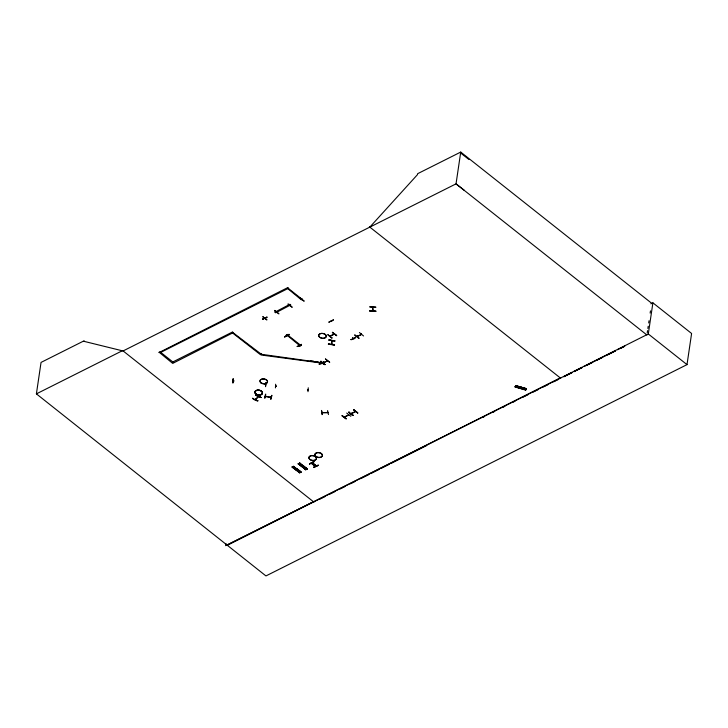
<?xml version="1.0" encoding="UTF-8"?>
<svg xmlns="http://www.w3.org/2000/svg" width="728" height="728" viewBox="0 0 728 728"><rect width="100%" height="100%" fill="white"/><g stroke="black" fill="none" stroke-linecap="round" stroke-linejoin="round"><path stroke-width="1.09" d="M375.93 311.466L369.851 311.038M369.851 311.056L369.879 310.61M233.033 382.646L232.996 378.951M265.083 384.584L265.647 384.821L265.047 384.266M266.157 382.81L265.511 386.677L265.866 382.537M276.285 385.913L275.557 386.149M307.453 389.526L307.953 389.871M307.999 391.7L308.262 387.796M290.381 305.269L290.099 305.469M313.44 464.546L313.904 464.346M314.214 464.655L313.868 464.846M255.228 399.581L258.486 396.569M255.51 399.672L255.819 399.017M328.474 343.762L328.41 344.235L334.48 345.017M328.91 340.158L334.971 340.995L328.947 339.894M331.832 340.668L331.604 344.444L332.068 340.604M334.471 345.072L334.534 344.599M321.276 363.017L261.27 355.027L261.416 353.89M321.221 363.409L321.376 362.271M328.428 344.044L334.498 344.817L328.437 344.026M650.896 303.84L652.898 302.839L691.6 333.488L687.005 364.628L265.947 575.93L36.4 393.866L41.05 362.408L84.148 340.777L84.057 341.359L123.05 350.969L456.037 183.856L460.733 152.07L651.606 303.221M233.451 332.55L172.691 363.399L159.077 352.188M159.942 351.751L173.619 362.58M160.742 352.379L288.634 288.197M172.827 361.943L232.651 331.923M321.312 362.653L261.361 354.281L260.506 354.727L232.596 333.005M233.815 381.117L233.879 380.653M225.935 543.452L225.607 545.654L313.477 501.765M262.517 319.374L267.03 317.144L262.553 319.119M252.743 398.171C251.979 398.935 257.976 401.71 258.003 400.6M265.001 317.827L264.692 318.336L265.356 318.263M267.03 317.144L262.499 319.292M255.765 395.313L261.188 397.561L255.819 395.049M266.812 319.956L262.717 316.644L266.848 319.701M274.765 310.619L278.951 313.868L274.774 310.41M290.736 304.905L275.712 312.803L274.975 311.775M265.465 394.321L264.856 397.934M265.766 394.157L264.819 398.198M266.029 396.041L265.311 396.232M265.292 396.387L271.216 397.488L270.698 396.915M271.808 395.286L270.861 399.071M287.76 288.634L301.374 299.854L302.311 299.026M159.013 352.579L287.833 287.569M275.439 387.906L275.657 384.229M284.521 336.509L284.712 336.946L289.225 334.716M274.92 312.166L289.935 304.268M286.259 335.007L286.495 335.299M301.128 345.218L300.2 346.046L286.577 334.825M286.523 335.217L287.451 334.389M292.055 307.289L287.96 303.976L292.092 307.034M289.034 334.279L284.521 336.755M300.009 297.952L304.195 301.201L300.018 297.743M297.17 346.546L301.447 344.399M297.197 346.546L301.474 344.38M296.132 469.888L297.634 469.141M296.887 470.488L298.38 469.733M297.552 471.016L299.053 470.261M298.307 471.608L299.8 470.861M298.789 472.117L300.309 471.253M299.563 472.599L292.001 467.021L293.42 466.33M301.055 471.853L300.619 472.29L293.211 466.43L300.946 472.135M302.302 466.794L303.804 466.047M303.057 467.394L304.55 466.639M303.722 467.922L305.223 467.167M323.678 361.707C324.752 362.853 318.909 364.81 319.164 363.945M304.477 468.514L305.969 467.758M304.977 468.914L306.479 468.159M320.939 361.143C320.047 361.725 324.806 365.529 325.007 364.4M321.075 362.235L320.839 362.799L321.057 362.362M321.203 362.271L321.458 363.045M305.578 469.797L307.225 468.759M328.947 322.04L333.46 319.81M323.414 362.398L323.55 362.517M327.873 334.734L331.768 338.129L332.05 337.746M313.823 461.643L309.546 463.809M325.452 358.904L329.739 362.307L325.48 359.104M330.03 336.436L330.439 335.745M312.057 462.571L316.116 465.838M332.396 332.505L336.746 335.626L332.432 332.241M309.509 464.064L314.068 461.579M321.567 410.419L322.067 414.632L322.44 414.369M331.613 344.38L331.668 343.698M313.604 467.076C317.126 466.684 322.422 462.899 313.795 467.485M334.525 334.207L333.879 334.325L334.016 333.806M322.395 414.387L321.485 410.637M322.531 412.758L322.668 412.257M334.161 334.416L334.307 333.633M334.443 333.615L329.893 336.318M334.471 334.261L334.543 333.752M327.345 412.23L327.418 412.512M327.6 410.574L328.483 414.55M355.428 337.201C356.493 338.347 350.659 340.304 350.914 339.439M353.053 338.62L352.643 337.929M352.807 337.856L353.144 338.465M354.909 334.798L358.749 338.411L359.041 338.029M344.717 416.562L344.863 416.671M356.884 336.554L357.302 335.917M357.321 336.345L357.393 335.926M357.584 336.008L357.448 336.527M350.823 416.307L346.719 413.058M346.328 418.555C342.233 417.007 338.911 412.685 346.273 418.764M363.527 335.954L359.423 332.523M349.085 411.866C348.193 412.448 352.989 416.243 353.189 415.115M351.569 413.122L351.624 413.595M353.571 409.618L357.885 412.994L353.781 409.746M375.766 307.271L369.678 306.852L375.784 307.098M372.772 311.074L372.8 310.31M373.009 310.328L373.036 311.056M373.1 310.283L372.982 311.047L372.854 307.171M375.957 311.038L369.842 310.874M520.848 388.333L521.485 387.15M521.912 388.652L522.54 387.46M522.85 388.925L523.487 387.742M523.914 389.243L524.542 388.051M524.624 389.453L525.252 388.27M526.308 388.579L526.116 389.134L515.67 386.04L515.861 385.585L526.335 388.716L515.843 385.658L515.233 386.777M647.238 332.823L647.565 330.63M647.884 328.437L648.211 326.244M648.694 322.95L649.021 320.766M650.15 313.086L650.477 310.892M227.245 545.281L648.302 333.979L652.898 302.839M286.814 335.562L286.268 335.408M299.335 345.727L299.945 345.964L299.326 345.764M352.634 338.311L353.171 338.493M265.401 396.414L271.253 397.361M270.825 399.326L271.835 395.513M515.151 386.987L515.342 386.541L525.816 389.671L525.607 390.09L515.151 386.987L515.342 386.541M525.598 390.09L525.789 389.644L515.333 386.614M526.107 389.143L526.298 388.697L525.698 389.908M252.698 398.389L257.803 401.001M255.846 394.057L255.892 394.003A3.822 2.43 8.4 0 1 257.885 390.117A3.822 2.43 8.4 0 1 262.326 393.63A3.822 2.43 8.4 0 1 255.901 393.985M260.942 382.892A3.822 2.43 8.4 0 1 262.926 379.015A3.822 2.43 8.4 0 1 267.367 382.537A3.822 2.43 8.4 0 1 260.942 382.892L260.952 382.782M319.619 337.373L319.665 337.319A3.822 2.43 8.4 0 1 321.667 333.433A3.795 2.412 8.4 0 1 326.089 336.864A3.795 2.412 8.4 0 1 319.71 337.219A3.795 2.412 8.4 0 1 321.676 333.379A3.822 2.43 8.4 0 1 326.099 336.955A3.822 2.43 8.4 0 1 319.674 337.301M331.977 337.983L327.891 334.707M354.645 335.153L358.968 338.265M348.803 412.239L353.153 415.379M346.046 418.928L342.187 415.57M352.898 415.488L348.821 412.212M324.97 364.664L320.875 361.352L324.952 364.61M311.484 463.054L315.579 466.348M516.288 387.087L516.916 385.904M258.449 396.642L255.519 399.636M321.949 412.585L327.837 412.503M328 412.685L322.113 412.758M355.091 411.629L351.387 413.459M355.664 411.575L351.205 413.813M322.859 362.972L327.518 360.851M328.874 322.231L333.388 320.001M309.473 463.991L313.977 461.761M292.501 466.785L299.936 472.627L299.408 472.891M293.502 466.284L301.137 472.035L299.645 472.772L292.019 467.03M298.307 463.745L305.805 469.687L298.307 463.745L299.909 463.063M298.207 463.918L298.698 463.663L298.189 463.927M299.399 463.336L299.809 462.999L307.307 468.941L306.806 469.196L299.381 463.327L307.116 469.041M305.869 469.651L298.462 463.781L306.097 469.542M306.788 469.196L299.517 463.144M369.833 227.118L417.499 174.611L417.626 173.701L460.733 152.07M261.179 397.543L255.792 395.222M233.151 380.899L233.279 380.89M307.98 390.062L307.453 389.99M292.401 466.766L299.927 472.636M293.229 466.43L300.846 472.181M329.939 336.3L334.471 334.225M327.445 360.915L323.077 363.072M233.734 381.117L233.224 381.053M276.139 386.377L275.548 386.286M232.541 333.388L233.397 332.942L261.361 354.281M36.4 393.866L122.659 350.577L313.932 502.12M334.534 333.806L334.097 334.416M344.535 416.898L348.612 414.905M344.362 417.226L348.803 414.996M292.893 467.44L294.385 466.694M299.062 464.346L300.555 463.599M227.282 545.026L560.269 377.914M320.02 499.062L325.098 496.514M330.175 493.966L335.253 491.418M340.331 488.87L345.409 486.322M350.486 483.774L355.564 481.226M360.642 478.678L368.768 474.601M370.798 473.573L378.924 469.496M380.953 468.477L389.08 464.4M391.109 463.381L426.663 445.545M482.518 417.517L484.548 416.498M492.674 412.421L494.703 411.402M502.83 407.325L504.859 406.306M512.985 402.22L515.015 401.201M523.141 397.124L528.219 394.576M533.296 392.028L538.374 389.48M543.452 386.932L548.53 384.384M553.608 381.836L558.685 379.288M571.871 372.672L563.763 376.74L571.89 372.691M582.009 367.585L573.901 371.653L582.054 367.613M584.038 366.566L615.479 350.787M617.508 349.768L624.606 346.209M587.132 365.074L592.21 362.535M597.288 360.005L602.365 357.466M607.452 354.927L615.579 350.869M620.656 348.33L624.724 346.3M284.703 336.918L289.207 334.671M350.914 339.685L355.428 337.419M319.128 364.2L323.696 361.98M361.297 333.915L361.452 334.543L356.92 336.582L361.361 334.352M332.441 332.441L336.545 335.69M357.685 413.058L353.599 409.809M331.24 321.148L331.631 321.43M312.084 462.762L316.125 466.038M275.685 386.149L276.231 386.231M331.349 321.203L331.704 321.485L331.149 321.303M372.918 310.82L374.938 310.965M328.929 339.949L334.98 340.904M331.504 344.18L333.515 344.508M310.274 360.715L313.604 361.179M315.825 361.488L318.045 361.798M361.352 333.915L360.87 334.607M515.752 385.886L526.207 388.952M525.734 389.844L515.242 386.832M372.745 311.02L372.59 307.498M460.596 152.98L468.959 159.523M464.4 190.399L456.037 183.856L646.919 335.007M648.302 333.979L687.005 364.628M369.387 226.763L560.715 378.269M287.778 287.96L302.247 299.417M289.881 304.659L290.672 305.296M287.396 334.78L301.074 345.609M232.596 332.305L233.397 332.942M312.248 462.68L316.334 465.975M318.136 465.092L313.632 467.349M233.224 378.979L232.915 382.864L233.224 378.979M311.275 463.172L315.324 466.466L311.275 463.172M255.883 394.103A3.822 2.43 8.4 0 0 262.308 393.757A3.822 2.43 8.4 0 0 257.867 390.235A3.822 2.43 8.4 0 0 255.883 394.103M255.928 393.903A3.795 2.412 8.4 0 0 262.308 393.548A3.795 2.412 8.4 0 0 257.903 390.062A3.795 2.412 8.4 0 0 255.928 393.903M260.997 382.682A3.795 2.412 8.4 0 0 267.367 382.327A3.795 2.412 8.4 0 0 262.963 378.842A3.795 2.412 8.4 0 0 260.997 382.682M315.834 456.538A3.804 2.421 8.4 0 0 322.222 456.183A3.804 2.421 8.4 0 0 317.808 452.689A3.804 2.421 8.4 0 0 315.834 456.538M315.861 456.338A3.804 2.421 8.4 0 0 322.249 455.983A3.804 2.421 8.4 0 0 317.836 452.488A3.804 2.421 8.4 0 0 315.861 456.338M309.855 459.541A3.804 2.421 8.4 0 0 316.243 459.186A3.804 2.421 8.4 0 0 311.821 455.692A3.804 2.421 8.4 0 0 309.855 459.541M309.882 459.35A3.804 2.421 8.4 0 0 316.271 458.995A3.804 2.421 8.4 0 0 311.857 455.501A3.804 2.421 8.4 0 0 309.882 459.35"/></g></svg>
